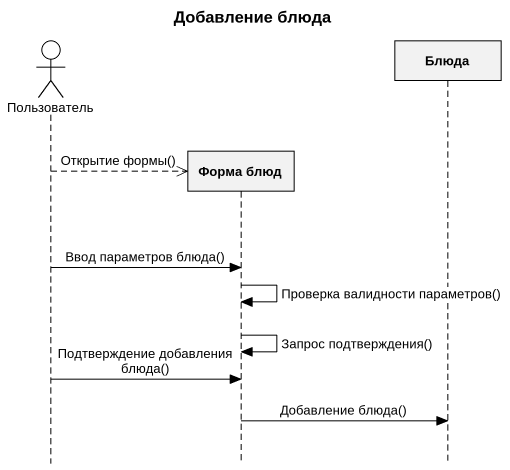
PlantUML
@startuml
title Добавление блюда
hide footbox
actor Пользователь
participant "Форма блюд" as Форма_блюд
participant Блюда

Пользователь -->> Форма_блюд ** : Открытие формы()
Пользователь -> Форма_блюд : Ввод параметров блюда()
Форма_блюд -> Форма_блюд : Проверка валидности параметров()
Форма_блюд -> Форма_блюд : Запрос подтверждения()
Пользователь -> Форма_блюд : Подтверждение добавления блюда()
Форма_блюд -> Блюда : Добавление блюда()
@enduml
